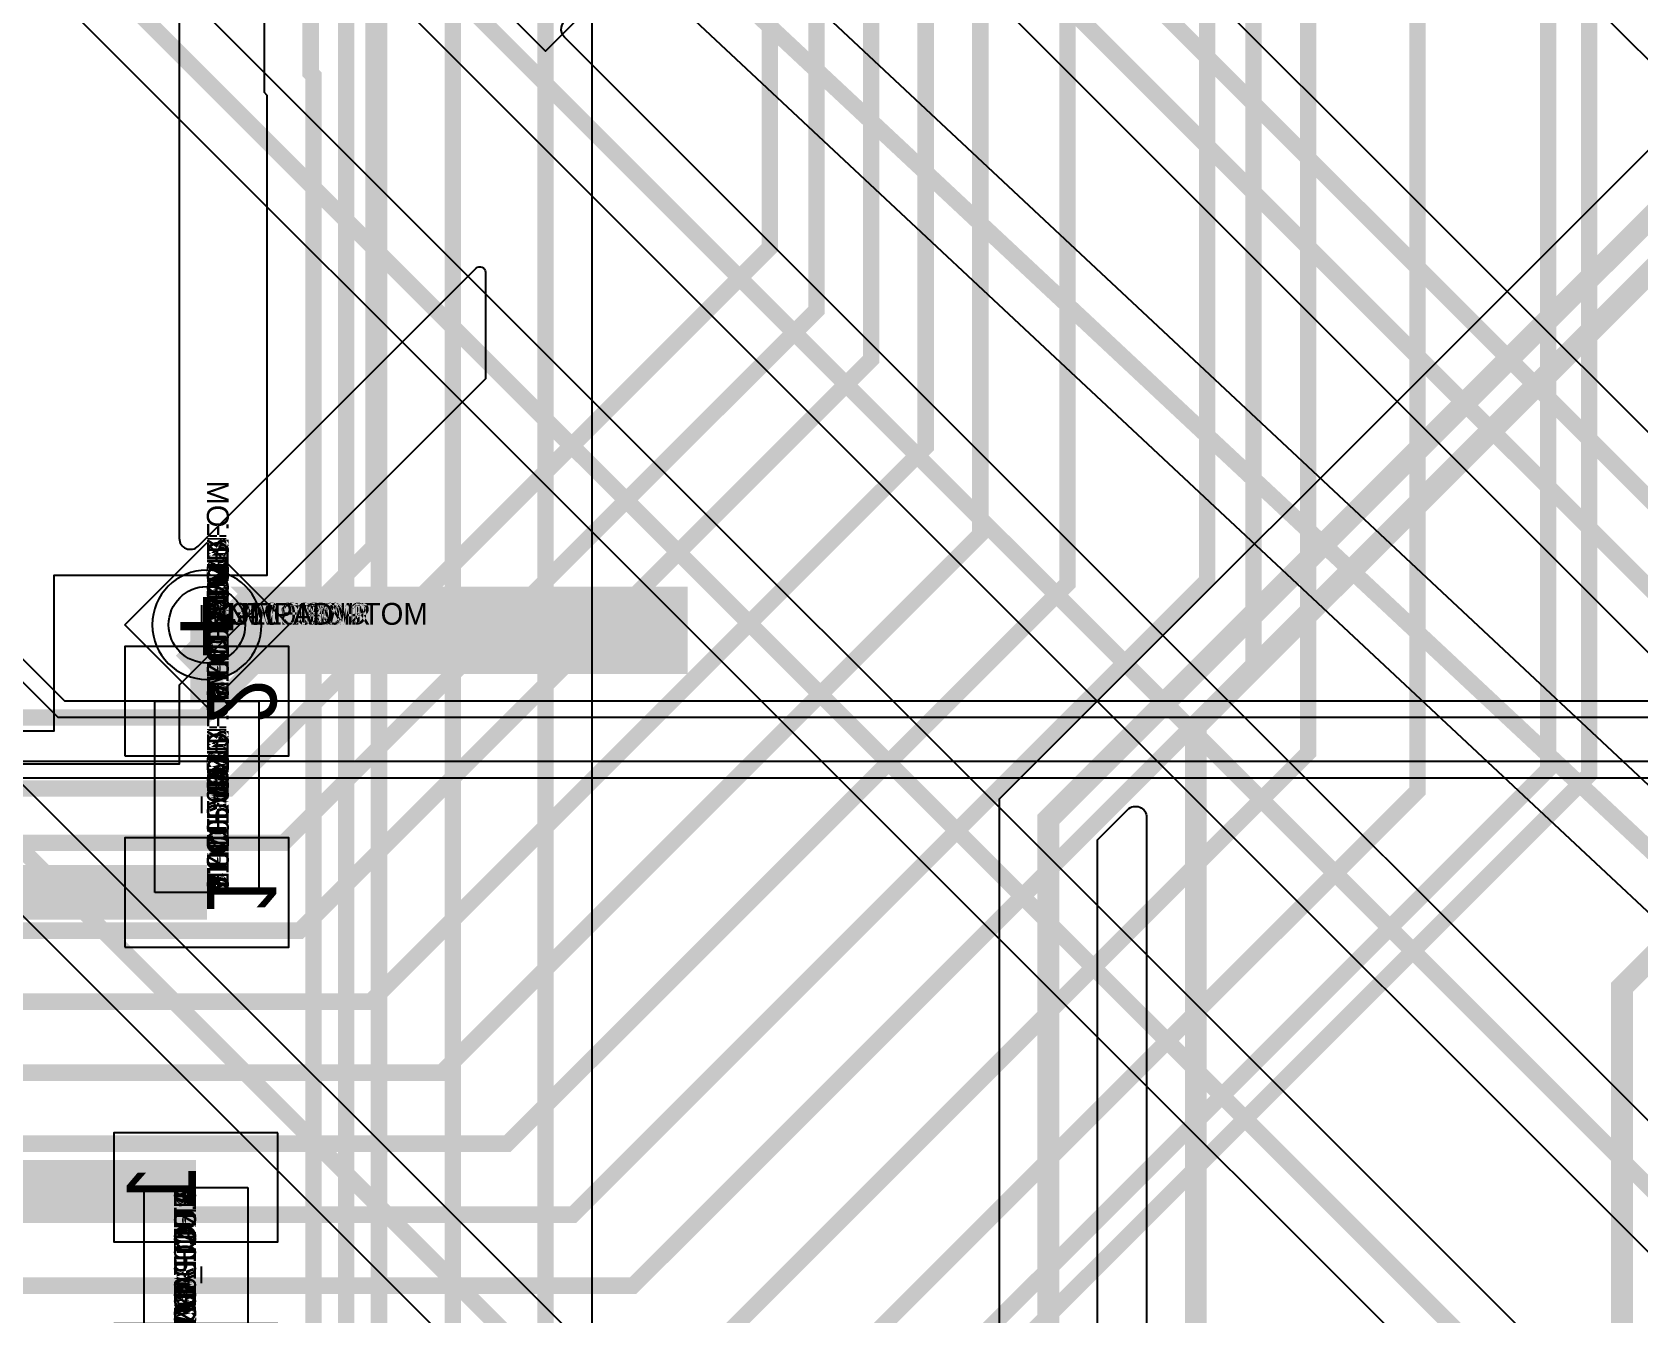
# Model space of a CAD drawing. Extents: x 0 to 323, y 0 to 320.
# Drawn here: x 69.5 to 84.2, y 19.74 to 31.47 of the extents above; entities that cross this region are included whole.
import ezdxf
from ezdxf.enums import TextEntityAlignment as Align

# ---------------------------------------------------------------- set-up
doc = ezdxf.new("R2010")
doc.units = 0
doc.header["$MEASUREMENT"] = 0
doc.layers.get('0').update_dxf_attribs({"linetype": 'CONTINUOUS'})
for name, color, linetype in [('CDN_FIGURES', 7, 'CONTINUOUS'), ('ETCH_BOTTOM', 7, 'CONTINUOUS'), ('ETCH_GND', 3, 'CONTINUOUS'), ('ETCH_INT1', 4, 'CONTINUOUS'), ('ETCH_INT2', 5, 'CONTINUOUS'), ('ETCH_PWR', 6, 'CONTINUOUS'), ('ETCH_TOP', 2, 'CONTINUOUS'), ('MANUFACTURING_NCLEGEND-1-6', 8, 'CONTINUOUS'), ('PACKAGE_GEOMETRY_ASSEMBLY_TOP', 11, 'CONTINUOUS'), ('PACKAGE_GEOMETRY_PIN_NUMBER', 9, 'CONTINUOUS')]:
    doc.layers.add(name, color=color, linetype=linetype)

# ---------------------------------------------------------------- blocks, each defined once
blk = doc.blocks.new('FIGURE_DIAMOND')
at = {"layer": 'CDN_FIGURES'}
blk.add_lwpolyline([(-0.5, 0), (0, 0.5), (0.5, 0), (0, -0.5)], close=True, dxfattribs=at)
blk = doc.blocks.new('PAD_INFO')
for tag in ['SHAPE_TYPE', 'PAD_HEIGHT', 'PAD_LAYER', 'PAD_TYPE', 'PAD_WIDTH']:
    blk.add_attdef(tag, (0, 0), '', height=0.2)
at = {"flags": 2}
blk.add_attdef('CDN_TYPE', (0, 0), '', height=0.2, dxfattribs=at)
blk = doc.blocks.new('DRILL_INFO')
at = {"flags": 2}
blk.add_attdef('CDN_TYPE', (0, 0), '', height=0.2, dxfattribs=at)
for tag in ['FSHAPE', 'FCHAR', 'DRILL_HEIGHT', 'DIAMETER', 'PLATED', 'DRILL_WIDTH']:
    blk.add_attdef(tag, (0, 0), '', height=0.2)
blk = doc.blocks.new('VIA0700X0300')
at = {"layer": 'ETCH_BOTTOM'}
blk.add_circle((0, 0), 0.35, dxfattribs=at)
at = {"layer": 'ETCH_GND'}
blk.add_circle((0, 0), 0.35, dxfattribs=at)
at = {"layer": 'ETCH_INT1'}
blk.add_circle((0, 0), 0.35, dxfattribs=at)
at = {"layer": 'ETCH_INT2'}
blk.add_circle((0, 0), 0.35, dxfattribs=at)
at = {"layer": 'ETCH_PWR'}
blk.add_circle((0, 0), 0.35, dxfattribs=at)
at = {"layer": 'ETCH_TOP'}
blk.add_circle((0, 0), 0.35, dxfattribs=at)
ref = blk.add_blockref('PAD_INFO', (0, 0))
ref.add_attrib('PAD_LAYER', 'ETCH_TOP', (0, 0), dxfattribs={"height": 0.2})
ref.add_attrib('SHAPE_TYPE', 'NULL', (0, 0), dxfattribs={"height": 0.2})
ref.add_attrib('PAD_TYPE', 'ANTIPAD', (0, 0), dxfattribs={"height": 0.2})
ref.add_attrib('PAD_WIDTH', '0.000000', (0, 0), dxfattribs={"height": 0.2})
ref.add_attrib('PAD_HEIGHT', '0.000000', (0, 0), dxfattribs={"height": 0.2})
ref = blk.add_blockref('PAD_INFO', (0, 0))
ref.add_attrib('PAD_LAYER', 'ETCH_GND', (0, 0), dxfattribs={"height": 0.2})
ref.add_attrib('SHAPE_TYPE', 'NULL', (0, 0), dxfattribs={"height": 0.2})
ref.add_attrib('PAD_TYPE', 'ANTIPAD', (0, 0), dxfattribs={"height": 0.2})
ref.add_attrib('PAD_WIDTH', '0.000000', (0, 0), dxfattribs={"height": 0.2})
ref.add_attrib('PAD_HEIGHT', '0.000000', (0, 0), dxfattribs={"height": 0.2})
ref = blk.add_blockref('PAD_INFO', (0, 0))
ref.add_attrib('PAD_LAYER', 'ETCH_INT1', (0, 0), dxfattribs={"height": 0.2})
ref.add_attrib('SHAPE_TYPE', 'NULL', (0, 0), dxfattribs={"height": 0.2})
ref.add_attrib('PAD_TYPE', 'ANTIPAD', (0, 0), dxfattribs={"height": 0.2})
ref.add_attrib('PAD_WIDTH', '0.000000', (0, 0), dxfattribs={"height": 0.2})
ref.add_attrib('PAD_HEIGHT', '0.000000', (0, 0), dxfattribs={"height": 0.2})
ref = blk.add_blockref('PAD_INFO', (0, 0))
ref.add_attrib('PAD_LAYER', 'ETCH_INT2', (0, 0), dxfattribs={"height": 0.2})
ref.add_attrib('SHAPE_TYPE', 'NULL', (0, 0), dxfattribs={"height": 0.2})
ref.add_attrib('PAD_TYPE', 'ANTIPAD', (0, 0), dxfattribs={"height": 0.2})
ref.add_attrib('PAD_WIDTH', '0.000000', (0, 0), dxfattribs={"height": 0.2})
ref.add_attrib('PAD_HEIGHT', '0.000000', (0, 0), dxfattribs={"height": 0.2})
ref = blk.add_blockref('PAD_INFO', (0, 0))
ref.add_attrib('PAD_LAYER', 'ETCH_PWR', (0, 0), dxfattribs={"height": 0.2})
ref.add_attrib('SHAPE_TYPE', 'NULL', (0, 0), dxfattribs={"height": 0.2})
ref.add_attrib('PAD_TYPE', 'ANTIPAD', (0, 0), dxfattribs={"height": 0.2})
ref.add_attrib('PAD_WIDTH', '0.000000', (0, 0), dxfattribs={"height": 0.2})
ref.add_attrib('PAD_HEIGHT', '0.000000', (0, 0), dxfattribs={"height": 0.2})
ref = blk.add_blockref('PAD_INFO', (0, 0))
ref.add_attrib('PAD_LAYER', 'ETCH_BOTTOM', (0, 0), dxfattribs={"height": 0.2})
ref.add_attrib('SHAPE_TYPE', 'NULL', (0, 0), dxfattribs={"height": 0.2})
ref.add_attrib('PAD_TYPE', 'ANTIPAD', (0, 0), dxfattribs={"height": 0.2})
ref.add_attrib('PAD_WIDTH', '0.000000', (0, 0), dxfattribs={"height": 0.2})
ref.add_attrib('PAD_HEIGHT', '0.000000', (0, 0), dxfattribs={"height": 0.2})
ref = blk.add_blockref('PAD_INFO', (0, 0))
ref.add_attrib('PAD_LAYER', 'ETCH_TOP', (0, 0), dxfattribs={"height": 0.2})
ref.add_attrib('SHAPE_TYPE', 'NULL', (0, 0), dxfattribs={"height": 0.2})
ref.add_attrib('PAD_TYPE', 'THERMAL', (0, 0), dxfattribs={"height": 0.2})
ref.add_attrib('PAD_WIDTH', '0.000000', (0, 0), dxfattribs={"height": 0.2})
ref.add_attrib('PAD_HEIGHT', '0.000000', (0, 0), dxfattribs={"height": 0.2})
ref = blk.add_blockref('PAD_INFO', (0, 0))
ref.add_attrib('PAD_LAYER', 'ETCH_GND', (0, 0), dxfattribs={"height": 0.2})
ref.add_attrib('SHAPE_TYPE', 'NULL', (0, 0), dxfattribs={"height": 0.2})
ref.add_attrib('PAD_TYPE', 'THERMAL', (0, 0), dxfattribs={"height": 0.2})
ref.add_attrib('PAD_WIDTH', '0.000000', (0, 0), dxfattribs={"height": 0.2})
ref.add_attrib('PAD_HEIGHT', '0.000000', (0, 0), dxfattribs={"height": 0.2})
ref = blk.add_blockref('PAD_INFO', (0, 0))
ref.add_attrib('PAD_LAYER', 'ETCH_INT1', (0, 0), dxfattribs={"height": 0.2})
ref.add_attrib('SHAPE_TYPE', 'NULL', (0, 0), dxfattribs={"height": 0.2})
ref.add_attrib('PAD_TYPE', 'THERMAL', (0, 0), dxfattribs={"height": 0.2})
ref.add_attrib('PAD_WIDTH', '0.000000', (0, 0), dxfattribs={"height": 0.2})
ref.add_attrib('PAD_HEIGHT', '0.000000', (0, 0), dxfattribs={"height": 0.2})
ref = blk.add_blockref('PAD_INFO', (0, 0))
ref.add_attrib('PAD_LAYER', 'ETCH_INT2', (0, 0), dxfattribs={"height": 0.2})
ref.add_attrib('SHAPE_TYPE', 'NULL', (0, 0), dxfattribs={"height": 0.2})
ref.add_attrib('PAD_TYPE', 'THERMAL', (0, 0), dxfattribs={"height": 0.2})
ref.add_attrib('PAD_WIDTH', '0.000000', (0, 0), dxfattribs={"height": 0.2})
ref.add_attrib('PAD_HEIGHT', '0.000000', (0, 0), dxfattribs={"height": 0.2})
ref = blk.add_blockref('PAD_INFO', (0, 0))
ref.add_attrib('PAD_LAYER', 'ETCH_PWR', (0, 0), dxfattribs={"height": 0.2})
ref.add_attrib('SHAPE_TYPE', 'NULL', (0, 0), dxfattribs={"height": 0.2})
ref.add_attrib('PAD_TYPE', 'THERMAL', (0, 0), dxfattribs={"height": 0.2})
ref.add_attrib('PAD_WIDTH', '0.000000', (0, 0), dxfattribs={"height": 0.2})
ref.add_attrib('PAD_HEIGHT', '0.000000', (0, 0), dxfattribs={"height": 0.2})
ref = blk.add_blockref('PAD_INFO', (0, 0))
ref.add_attrib('PAD_LAYER', 'ETCH_BOTTOM', (0, 0), dxfattribs={"height": 0.2})
ref.add_attrib('SHAPE_TYPE', 'NULL', (0, 0), dxfattribs={"height": 0.2})
ref.add_attrib('PAD_TYPE', 'THERMAL', (0, 0), dxfattribs={"height": 0.2})
ref.add_attrib('PAD_WIDTH', '0.000000', (0, 0), dxfattribs={"height": 0.2})
ref.add_attrib('PAD_HEIGHT', '0.000000', (0, 0), dxfattribs={"height": 0.2})
ref = blk.add_blockref('PAD_INFO', (0, 0))
ref.add_attrib('PAD_LAYER', 'ETCH_TOP', (0, 0), dxfattribs={"height": 0.2})
ref.add_attrib('SHAPE_TYPE', 'CIRCLE', (0, 0), dxfattribs={"height": 0.2})
ref.add_attrib('PAD_TYPE', 'REGULAR', (0, 0), dxfattribs={"height": 0.2})
ref.add_attrib('PAD_WIDTH', '0.700000', (0, 0), dxfattribs={"height": 0.2})
ref.add_attrib('PAD_HEIGHT', '0.700000', (0, 0), dxfattribs={"height": 0.2})
ref = blk.add_blockref('PAD_INFO', (0, 0))
ref.add_attrib('PAD_LAYER', 'ETCH_GND', (0, 0), dxfattribs={"height": 0.2})
ref.add_attrib('SHAPE_TYPE', 'CIRCLE', (0, 0), dxfattribs={"height": 0.2})
ref.add_attrib('PAD_TYPE', 'REGULAR', (0, 0), dxfattribs={"height": 0.2})
ref.add_attrib('PAD_WIDTH', '0.700000', (0, 0), dxfattribs={"height": 0.2})
ref.add_attrib('PAD_HEIGHT', '0.700000', (0, 0), dxfattribs={"height": 0.2})
ref = blk.add_blockref('PAD_INFO', (0, 0))
ref.add_attrib('PAD_LAYER', 'ETCH_INT1', (0, 0), dxfattribs={"height": 0.2})
ref.add_attrib('SHAPE_TYPE', 'CIRCLE', (0, 0), dxfattribs={"height": 0.2})
ref.add_attrib('PAD_TYPE', 'REGULAR', (0, 0), dxfattribs={"height": 0.2})
ref.add_attrib('PAD_WIDTH', '0.700000', (0, 0), dxfattribs={"height": 0.2})
ref.add_attrib('PAD_HEIGHT', '0.700000', (0, 0), dxfattribs={"height": 0.2})
ref = blk.add_blockref('PAD_INFO', (0, 0))
ref.add_attrib('PAD_LAYER', 'ETCH_INT2', (0, 0), dxfattribs={"height": 0.2})
ref.add_attrib('SHAPE_TYPE', 'CIRCLE', (0, 0), dxfattribs={"height": 0.2})
ref.add_attrib('PAD_TYPE', 'REGULAR', (0, 0), dxfattribs={"height": 0.2})
ref.add_attrib('PAD_WIDTH', '0.700000', (0, 0), dxfattribs={"height": 0.2})
ref.add_attrib('PAD_HEIGHT', '0.700000', (0, 0), dxfattribs={"height": 0.2})
ref = blk.add_blockref('PAD_INFO', (0, 0))
ref.add_attrib('PAD_LAYER', 'ETCH_PWR', (0, 0), dxfattribs={"height": 0.2})
ref.add_attrib('SHAPE_TYPE', 'CIRCLE', (0, 0), dxfattribs={"height": 0.2})
ref.add_attrib('PAD_TYPE', 'REGULAR', (0, 0), dxfattribs={"height": 0.2})
ref.add_attrib('PAD_WIDTH', '0.700000', (0, 0), dxfattribs={"height": 0.2})
ref.add_attrib('PAD_HEIGHT', '0.700000', (0, 0), dxfattribs={"height": 0.2})
ref = blk.add_blockref('PAD_INFO', (0, 0))
ref.add_attrib('PAD_LAYER', 'ETCH_BOTTOM', (0, 0), dxfattribs={"height": 0.2})
ref.add_attrib('SHAPE_TYPE', 'CIRCLE', (0, 0), dxfattribs={"height": 0.2})
ref.add_attrib('PAD_TYPE', 'REGULAR', (0, 0), dxfattribs={"height": 0.2})
ref.add_attrib('PAD_WIDTH', '0.700000', (0, 0), dxfattribs={"height": 0.2})
ref.add_attrib('PAD_HEIGHT', '0.700000', (0, 0), dxfattribs={"height": 0.2})
ref = blk.add_blockref('DRILL_INFO', (0, 0))
ref.add_attrib('DIAMETER', '0.300000', (0, 0), dxfattribs={"height": 0.2})
ref.add_attrib('PLATED', 'PLATED', (0, 0), dxfattribs={"height": 0.2})
ref.add_attrib('FSHAPE', 'DIAMOND', (0, 0), dxfattribs={"height": 0.2})
ref.add_attrib('FCHAR', '+', (0, 0), dxfattribs={"height": 0.2})
ref.add_attrib('DRILL_WIDTH', '1.500000', (0, 0), dxfattribs={"height": 0.2})
ref.add_attrib('DRILL_HEIGHT', '1.500000', (0, 0), dxfattribs={"height": 0.2})
for tag in ['CDN_TYPE', 'PIN']:
    blk.add_attdef(tag, (0, 0), '', height=0.2)
at = {"flags": 2}
for tag in ['PSTKNAME', 'BBV']:
    blk.add_attdef(tag, (0, 0), '', height=0.2, dxfattribs=at)
blk = doc.blocks.new('RC1000X1500TS')
at = {"layer": 'ETCH_TOP'}
blk.add_lwpolyline([(-0.5, -0.75), (-0.5, 0.75), (0.5, 0.75), (0.5, -0.75)], close=True, dxfattribs=at)
ref = blk.add_blockref('PAD_INFO', (0, 0))
ref.add_attrib('PAD_LAYER', 'ETCH_TOP', (0, 0), dxfattribs={"height": 0.2})
ref.add_attrib('SHAPE_TYPE', 'NULL', (0, 0), dxfattribs={"height": 0.2})
ref.add_attrib('PAD_TYPE', 'ANTIPAD', (0, 0), dxfattribs={"height": 0.2})
ref.add_attrib('PAD_WIDTH', '0.000000', (0, 0), dxfattribs={"height": 0.2})
ref.add_attrib('PAD_HEIGHT', '0.000000', (0, 0), dxfattribs={"height": 0.2})
ref = blk.add_blockref('PAD_INFO', (0, 0))
ref.add_attrib('PAD_LAYER', 'ETCH_GND', (0, 0), dxfattribs={"height": 0.2})
ref.add_attrib('SHAPE_TYPE', 'NULL', (0, 0), dxfattribs={"height": 0.2})
ref.add_attrib('PAD_TYPE', 'ANTIPAD', (0, 0), dxfattribs={"height": 0.2})
ref.add_attrib('PAD_WIDTH', '0.000000', (0, 0), dxfattribs={"height": 0.2})
ref.add_attrib('PAD_HEIGHT', '0.000000', (0, 0), dxfattribs={"height": 0.2})
ref = blk.add_blockref('PAD_INFO', (0, 0))
ref.add_attrib('PAD_LAYER', 'ETCH_INT1', (0, 0), dxfattribs={"height": 0.2})
ref.add_attrib('SHAPE_TYPE', 'NULL', (0, 0), dxfattribs={"height": 0.2})
ref.add_attrib('PAD_TYPE', 'ANTIPAD', (0, 0), dxfattribs={"height": 0.2})
ref.add_attrib('PAD_WIDTH', '0.000000', (0, 0), dxfattribs={"height": 0.2})
ref.add_attrib('PAD_HEIGHT', '0.000000', (0, 0), dxfattribs={"height": 0.2})
ref = blk.add_blockref('PAD_INFO', (0, 0))
ref.add_attrib('PAD_LAYER', 'ETCH_INT2', (0, 0), dxfattribs={"height": 0.2})
ref.add_attrib('SHAPE_TYPE', 'NULL', (0, 0), dxfattribs={"height": 0.2})
ref.add_attrib('PAD_TYPE', 'ANTIPAD', (0, 0), dxfattribs={"height": 0.2})
ref.add_attrib('PAD_WIDTH', '0.000000', (0, 0), dxfattribs={"height": 0.2})
ref.add_attrib('PAD_HEIGHT', '0.000000', (0, 0), dxfattribs={"height": 0.2})
ref = blk.add_blockref('PAD_INFO', (0, 0))
ref.add_attrib('PAD_LAYER', 'ETCH_PWR', (0, 0), dxfattribs={"height": 0.2})
ref.add_attrib('SHAPE_TYPE', 'NULL', (0, 0), dxfattribs={"height": 0.2})
ref.add_attrib('PAD_TYPE', 'ANTIPAD', (0, 0), dxfattribs={"height": 0.2})
ref.add_attrib('PAD_WIDTH', '0.000000', (0, 0), dxfattribs={"height": 0.2})
ref.add_attrib('PAD_HEIGHT', '0.000000', (0, 0), dxfattribs={"height": 0.2})
ref = blk.add_blockref('PAD_INFO', (0, 0))
ref.add_attrib('PAD_LAYER', 'ETCH_BOTTOM', (0, 0), dxfattribs={"height": 0.2})
ref.add_attrib('SHAPE_TYPE', 'NULL', (0, 0), dxfattribs={"height": 0.2})
ref.add_attrib('PAD_TYPE', 'ANTIPAD', (0, 0), dxfattribs={"height": 0.2})
ref.add_attrib('PAD_WIDTH', '0.000000', (0, 0), dxfattribs={"height": 0.2})
ref.add_attrib('PAD_HEIGHT', '0.000000', (0, 0), dxfattribs={"height": 0.2})
ref = blk.add_blockref('PAD_INFO', (0, 0))
ref.add_attrib('PAD_LAYER', 'ETCH_TOP', (0, 0), dxfattribs={"height": 0.2})
ref.add_attrib('SHAPE_TYPE', 'NULL', (0, 0), dxfattribs={"height": 0.2})
ref.add_attrib('PAD_TYPE', 'THERMAL', (0, 0), dxfattribs={"height": 0.2})
ref.add_attrib('PAD_WIDTH', '0.000000', (0, 0), dxfattribs={"height": 0.2})
ref.add_attrib('PAD_HEIGHT', '0.000000', (0, 0), dxfattribs={"height": 0.2})
ref = blk.add_blockref('PAD_INFO', (0, 0))
ref.add_attrib('PAD_LAYER', 'ETCH_GND', (0, 0), dxfattribs={"height": 0.2})
ref.add_attrib('SHAPE_TYPE', 'NULL', (0, 0), dxfattribs={"height": 0.2})
ref.add_attrib('PAD_TYPE', 'THERMAL', (0, 0), dxfattribs={"height": 0.2})
ref.add_attrib('PAD_WIDTH', '0.000000', (0, 0), dxfattribs={"height": 0.2})
ref.add_attrib('PAD_HEIGHT', '0.000000', (0, 0), dxfattribs={"height": 0.2})
ref = blk.add_blockref('PAD_INFO', (0, 0))
ref.add_attrib('PAD_LAYER', 'ETCH_INT1', (0, 0), dxfattribs={"height": 0.2})
ref.add_attrib('SHAPE_TYPE', 'NULL', (0, 0), dxfattribs={"height": 0.2})
ref.add_attrib('PAD_TYPE', 'THERMAL', (0, 0), dxfattribs={"height": 0.2})
ref.add_attrib('PAD_WIDTH', '0.000000', (0, 0), dxfattribs={"height": 0.2})
ref.add_attrib('PAD_HEIGHT', '0.000000', (0, 0), dxfattribs={"height": 0.2})
ref = blk.add_blockref('PAD_INFO', (0, 0))
ref.add_attrib('PAD_LAYER', 'ETCH_INT2', (0, 0), dxfattribs={"height": 0.2})
ref.add_attrib('SHAPE_TYPE', 'NULL', (0, 0), dxfattribs={"height": 0.2})
ref.add_attrib('PAD_TYPE', 'THERMAL', (0, 0), dxfattribs={"height": 0.2})
ref.add_attrib('PAD_WIDTH', '0.000000', (0, 0), dxfattribs={"height": 0.2})
ref.add_attrib('PAD_HEIGHT', '0.000000', (0, 0), dxfattribs={"height": 0.2})
ref = blk.add_blockref('PAD_INFO', (0, 0))
ref.add_attrib('PAD_LAYER', 'ETCH_PWR', (0, 0), dxfattribs={"height": 0.2})
ref.add_attrib('SHAPE_TYPE', 'NULL', (0, 0), dxfattribs={"height": 0.2})
ref.add_attrib('PAD_TYPE', 'THERMAL', (0, 0), dxfattribs={"height": 0.2})
ref.add_attrib('PAD_WIDTH', '0.000000', (0, 0), dxfattribs={"height": 0.2})
ref.add_attrib('PAD_HEIGHT', '0.000000', (0, 0), dxfattribs={"height": 0.2})
ref = blk.add_blockref('PAD_INFO', (0, 0))
ref.add_attrib('PAD_LAYER', 'ETCH_BOTTOM', (0, 0), dxfattribs={"height": 0.2})
ref.add_attrib('SHAPE_TYPE', 'NULL', (0, 0), dxfattribs={"height": 0.2})
ref.add_attrib('PAD_TYPE', 'THERMAL', (0, 0), dxfattribs={"height": 0.2})
ref.add_attrib('PAD_WIDTH', '0.000000', (0, 0), dxfattribs={"height": 0.2})
ref.add_attrib('PAD_HEIGHT', '0.000000', (0, 0), dxfattribs={"height": 0.2})
ref = blk.add_blockref('PAD_INFO', (0, 0))
ref.add_attrib('PAD_LAYER', 'ETCH_GND', (0, 0), dxfattribs={"height": 0.2})
ref.add_attrib('SHAPE_TYPE', 'NULL', (0, 0), dxfattribs={"height": 0.2})
ref.add_attrib('PAD_TYPE', 'REGULAR', (0, 0), dxfattribs={"height": 0.2})
ref.add_attrib('PAD_WIDTH', '0.000000', (0, 0), dxfattribs={"height": 0.2})
ref.add_attrib('PAD_HEIGHT', '0.000000', (0, 0), dxfattribs={"height": 0.2})
ref = blk.add_blockref('PAD_INFO', (0, 0))
ref.add_attrib('PAD_LAYER', 'ETCH_INT1', (0, 0), dxfattribs={"height": 0.2})
ref.add_attrib('SHAPE_TYPE', 'NULL', (0, 0), dxfattribs={"height": 0.2})
ref.add_attrib('PAD_TYPE', 'REGULAR', (0, 0), dxfattribs={"height": 0.2})
ref.add_attrib('PAD_WIDTH', '0.000000', (0, 0), dxfattribs={"height": 0.2})
ref.add_attrib('PAD_HEIGHT', '0.000000', (0, 0), dxfattribs={"height": 0.2})
ref = blk.add_blockref('PAD_INFO', (0, 0))
ref.add_attrib('PAD_LAYER', 'ETCH_INT2', (0, 0), dxfattribs={"height": 0.2})
ref.add_attrib('SHAPE_TYPE', 'NULL', (0, 0), dxfattribs={"height": 0.2})
ref.add_attrib('PAD_TYPE', 'REGULAR', (0, 0), dxfattribs={"height": 0.2})
ref.add_attrib('PAD_WIDTH', '0.000000', (0, 0), dxfattribs={"height": 0.2})
ref.add_attrib('PAD_HEIGHT', '0.000000', (0, 0), dxfattribs={"height": 0.2})
ref = blk.add_blockref('PAD_INFO', (0, 0))
ref.add_attrib('PAD_LAYER', 'ETCH_PWR', (0, 0), dxfattribs={"height": 0.2})
ref.add_attrib('SHAPE_TYPE', 'NULL', (0, 0), dxfattribs={"height": 0.2})
ref.add_attrib('PAD_TYPE', 'REGULAR', (0, 0), dxfattribs={"height": 0.2})
ref.add_attrib('PAD_WIDTH', '0.000000', (0, 0), dxfattribs={"height": 0.2})
ref.add_attrib('PAD_HEIGHT', '0.000000', (0, 0), dxfattribs={"height": 0.2})
ref = blk.add_blockref('PAD_INFO', (0, 0))
ref.add_attrib('PAD_LAYER', 'ETCH_BOTTOM', (0, 0), dxfattribs={"height": 0.2})
ref.add_attrib('SHAPE_TYPE', 'NULL', (0, 0), dxfattribs={"height": 0.2})
ref.add_attrib('PAD_TYPE', 'REGULAR', (0, 0), dxfattribs={"height": 0.2})
ref.add_attrib('PAD_WIDTH', '0.000000', (0, 0), dxfattribs={"height": 0.2})
ref.add_attrib('PAD_HEIGHT', '0.000000', (0, 0), dxfattribs={"height": 0.2})
ref = blk.add_blockref('DRILL_INFO', (0, 0))
ref.add_attrib('DIAMETER', '0.000000', (0, 0), dxfattribs={"height": 0.2})
ref.add_attrib('PLATED', 'PLATED', (0, 0), dxfattribs={"height": 0.2})
ref.add_attrib('FSHAPE', 'NULL', (0, 0), dxfattribs={"height": 0.2})
ref.add_attrib('DRILL_WIDTH', '0.000000', (0, 0), dxfattribs={"height": 0.2})
ref.add_attrib('DRILL_HEIGHT', '0.000000', (0, 0), dxfattribs={"height": 0.2})
ref = blk.add_blockref('PAD_INFO', (0, 0))
ref.add_attrib('PAD_LAYER', 'ETCH_TOP', (0, 0), dxfattribs={"height": 0.2})
ref.add_attrib('SHAPE_TYPE', 'RECTANGLE', (0, 0), dxfattribs={"height": 0.2})
ref.add_attrib('PAD_TYPE', 'REGULAR', (0, 0), dxfattribs={"height": 0.2})
ref.add_attrib('PAD_WIDTH', '1.000000', (0, 0), dxfattribs={"height": 0.2})
ref.add_attrib('PAD_HEIGHT', '1.500000', (0, 0), dxfattribs={"height": 0.2})
for tag in ['CDN_TYPE', 'PIN']:
    blk.add_attdef(tag, (0, 0), '', height=0.2)
at = {"flags": 2}
for tag in ['PSTKNAME', 'BBV']:
    blk.add_attdef(tag, (0, 0), '', height=0.2, dxfattribs=at)
blk = doc.blocks.new('F56')
at = {"layer": 'PACKAGE_GEOMETRY_ASSEMBLY_TOP'}
blk.add_lwpolyline([(0, -0.475), (1.75, -0.475), (1.75, 0.475), (0, 0.475)], close=True, dxfattribs=at)
at = {"layer": 'ETCH_TOP'}
ref = blk.add_blockref('RC1000X1500TS', (0, 0), dxfattribs=at)
ref.add_attrib('CDN_TYPE', 'PIN', (0, 0), dxfattribs={"height": 0.2})
ref.add_attrib('PIN', '1', (0, 0), dxfattribs={"height": 0.2})
ref = blk.add_blockref('RC1000X1500TS', (1.75, 0), dxfattribs=at)
ref.add_attrib('CDN_TYPE', 'PIN', (0, 0), dxfattribs={"height": 0.2})
ref.add_attrib('PIN', '2', (0, 0), dxfattribs={"height": 0.2})
at = {"flags": 2}
for tag in ['SYMBOL_TYPE', 'CDN_TYPE', 'REFDES']:
    blk.add_attdef(tag, (0, 0), '', height=0.2, dxfattribs=at)

msp = doc.modelspace()

# ---------------------------------------------------------------- linework, layer by layer
at = {"layer": 'ETCH_BOTTOM'}
for points, format in [([(74.65, 40.45, 0.15, 0.15, 0), (72.625, 38.425, 0.15, 0.15, 0), (72.625, 34.112, 0.15, 0.15, 0), (72.375, 33.862, 0.15, 0.15, 0), (72.375, 18.337, 0.15, 0.15, 0), (65.162, 11.125, 0.15, 0.15, 0), (53.478, 11.125, 0.15, 0.15, 0), (50.678, 8.325, 0.15, 0.15, 0), (36.225, 8.325, 0.15, 0.15, 0), (33.85, 10.7, 0.15, 0.15, 0)], "xyseb"), ([(67.75, 4.58, 0.2, 0.2, 0), (77.77, 14.6, 0.2, 0.2, 0), (78.449, 14.6, 0.2, 0.2, 0), (78.8, 14.951, 0.2, 0.2, 0), (78.8, 24.268, 0.2, 0.2, 0), (88.432, 33.9, 0.2, 0.2, 0), (97.07, 33.9, 0.2, 0.2, 0), (101.82, 38.65, 0.2, 0.2, 0), (102.4, 38.65, 0.2, 0.2, 0)], "xyseb"), ([(102.9, 37.4, 0.2, 0.2, 0), (95.9, 30.4, 0.2, 0.2, 0), (85.427, 30.4, 0.2, 0.2, 0), (80.15, 25.123, 0.2, 0.2, 0), (80.15, 10.151, 0.2, 0.2, 0), (79.799, 9.8, 0.2, 0.2, 0), (78.97, 9.8, 0.2, 0.2, 0), (73.75, 4.58, 0.2, 0.2, 0)], "xyseb"), ([(29.65, 9.45, 0.15, 0.15, 0), (31.075, 8.025, 0.15, 0.15, 0), (50.802, 8.025, 0.15, 0.15, 0), (52.527, 9.75, 0.15, 0.15, 0), (64.212, 9.75, 0.15, 0.15, 0), (72.675, 18.213, 0.15, 0.15, 0), (72.675, 33.737, 0.15, 0.15, 0), (72.925, 33.987, 0.15, 0.15, 0), (72.925, 35.225, 0.15, 0.15, 0), (73.2, 35.5, 0.15, 0.15, 0)], "xyseb"), ([(71.625, 33.926), (71.625, 30.924), (71.65, 30.899), (71.65, 26.5), (69.7, 26.5), (69.7, 25.075), (65.8, 25.075), (65.8, 24.35), (65.273, 24.35, -0.501036), (65.176, 24.48, 0.063173), (65.2, 24.629), (65.2, 24.649), (65.65, 25.099), (65.65, 26.714), (65.138, 27.226), (65.138, 35.193)], "xyb"), ([(72.05, 34.35, 0.15, 0.15, 0), (72.05, 31.1, 0.15, 0.15, 0), (72.075, 31.075, 0.15, 0.15, 0), (72.075, 18.462, 0.15, 0.15, 0), (65.038, 11.425, 0.15, 0.15, 0), (53.353, 11.425, 0.15, 0.15, 0), (50.553, 8.625, 0.15, 0.15, 0), (37.825, 8.625, 0.15, 0.15, 0), (31.75, 14.7, 0.15, 0.15, 0), (31.75, 22.6, 0.15, 0.15, 0)], "xyseb"), ([(88.246, 34.35), (78.35, 24.454), (78.35, 15.9, -0.434609), (78.242, 15.799, 0.483309), (77.608, 15.104), (77.612, 15.078), (69.157, 6.624, -0.785726), (68.989, 6.726, 2.209733), (67.2, 5.942, -0.636779), (67.2, 5.758, 0.232087), (66.482, 4.866), (66.482, 4.866, -0.590771), (66.311, 4.817), (65.138, 5.99), (65.138, 8.725), (65.939, 8.725), (74.625, 17.411), (74.625, 31.626)], "xyb"), ([(27.05, 9.3, 0.15, 0.15, 0), (28.625, 7.725, 0.15, 0.15, 0), (51.076, 7.725, 0.15, 0.15, 0), (52.801, 9.45, 0.15, 0.15, 0), (64.336, 9.45, 0.15, 0.15, 0), (73.35, 18.464, 0.15, 0.15, 0), (73.35, 33.05, 0.15, 0.15, 0)], "xyseb"), ([(74.2, 32.05, 0.15, 0.15, 0), (74.2, 17.587, 0.15, 0.15, 0), (65.763, 9.15, 0.15, 0.15, 0), (52.926, 9.15, 0.15, 0.15, 0), (51.201, 7.425, 0.15, 0.15, 0), (26.425, 7.425, 0.15, 0.15, 0), (24.5, 9.35, 0.15, 0.15, 0), (24.45, 9.35, 0.15, 0.15, 0)], "xyseb"), ([(71.1, 25.35, 0.3, 0.3, 0), (71.1, 26.05, 0.3, 0.3, 0)], "xyseb"), ([(68.931, 5.125), (77.956, 14.15), (78.635, 14.15), (79.25, 14.765), (79.25, 24.081), (79.527, 24.358, -0.668179), (79.7, 24.287), (79.7, 10.338), (79.612, 10.25), (78.784, 10.25), (75.157, 6.624, -0.785726), (74.989, 6.726, 0.22124), (74.849, 7.814, -0.590873), (74.935, 7.97), (75.371, 7.97), (78.401, 11), (78.421, 11, 2.301111), (77.8, 11.621), (77.8, 11.601), (75.019, 8.82), (73.046, 8.82), (72.05, 7.824), (72.05, 7.678), (69.189, 4.817, -0.590771)], "xyb"), ([(71.1, 23.6, 0.5, 0.5, 0), (67.8, 23.6, 0.5, 0.5, 0)], "xyseb"), ([(71, 20.9, 0.5, 0.5, 0), (67.85, 20.9, 0.5, 0.5, 0), (67.8, 20.85, 0.5, 0.5, 0)], "xyseb")]:
    msp.add_lwpolyline(points, format=format, dxfattribs=at)
at = {"layer": 'ETCH_GND'}
msp.add_lwpolyline([(24.794, 32.456), (18.45, 38.8), (18.45, 39.1), (16.1, 39.1), (15.787, 39.413, -0.668179), (15.823, 39.5), (18.8, 39.5), (26.017, 32.283), (70.847, 32.283), (70.847, 26.842, 0.668179), (71.02, 26.77), (73.563, 29.313, -0.668179), (73.65, 29.277), (73.65, 28.3), (70.847, 25.497), (70.847, 24.773), (69.403, 24.773), (69.403, 31.777), (25.187, 31.777), (24.71, 32.254), (24.722, 32.283, 0.668179), (24.794, 32.456)], format="xyb", close=True, dxfattribs=at)
msp.add_lwpolyline([(75.5, 26, 0.8, 0.8, 0), (71.15, 26, 0.8, 0.8, 0), (71.1, 26.05, 0.8, 0.8, 0)], format="xyseb", dxfattribs=at)
at = {"layer": 'ETCH_INT1'}
msp.add_lwpolyline([(45.85, 20.25), (52.55, 20.25), (53.9, 21.6), (53.9, 24.35), (55.15, 25.6), (58.4, 25.6), (58.7, 25.9), (58.7, 29.05), (61.25, 29.05), (61.45, 28.85), (61.45, 28.35), (62.1, 27.7), (62.175, 27.775), (66.225, 27.775), (69.35, 24.65), (97.114, 24.65, -0.739728)], format="xyb", dxfattribs=at)
for points in [[(154.3, 25.35), (69.8, 25.35), (67.1, 28.05)], [(154.45, 25.2), (69.738, 25.2), (67.038, 27.9), (66.704, 27.9), (66.704, 27.508), (69.412, 24.8), (155.238, 24.8)]]:
    msp.add_lwpolyline(points, dxfattribs=at)
msp.add_lwpolyline([(71.1, 26.55, 1), (71.1, 25.55, 1)], format="xyb", close=True, dxfattribs=at)
at = {"layer": 'ETCH_INT2'}
for points, format in [([(65.15, 70.95, 0.15, 0.15, 0), (65.15, 69.813, 0.15, 0.15, 0), (65.125, 69.788, 0.15, 0.15, 0), (65.125, 69.038, 0.15, 0.15, 0), (62.075, 65.988, 0.15, 0.15, 0), (62.075, 64.588, 0.15, 0.15, 0), (62.275, 64.388, 0.15, 0.15, 0), (62.275, 59.849, 0.15, 0.15, 0), (69.878, 52.246, 0.15, 0.15, 0), (69.878, 47.648, 0.15, 0.15, 0), (76.85, 40.676, 0.15, 0.15, 0), (76.85, 34.65, 0.15, 0.15, 0), (93.05, 18.45, 0.15, 0.15, 0), (94.7, 16.8, 0.15, 0.15, 0)], "xyseb"), ([(63.15, 70.5, 0.15, 0.15, 0), (62.287, 70.5, 0.15, 0.15, 0), (60.103, 68.316, 0.15, 0.15, 0), (60.103, 55.31, 0.15, 0.15, 0), (60.425, 54.988, 0.15, 0.15, 0), (60.425, 53.112, 0.15, 0.15, 0), (60.275, 52.962, 0.15, 0.15, 0), (60.275, 41.852, 0.15, 0.15, 0), (92.691, 9.436, 0.15, 0.15, 0), (93.028, 9.099, 0.15, 0.15, 0), (93.838, 9.099, 0.15, 0.15, 0), (98.787, 4.15, 0.15, 0.15, 0), (107.45, 4.15, 0.15, 0.15, 0)], "xyseb"), ([(22.869, 69.731, 0.15, 0.15, 0), (23.032, 69.731, 0.15, 0.15, 0), (40.536, 53.202, 0.15, 0.15, 0), (42.813, 50.925, 0.15, 0.15, 0), (53.188, 50.925, 0.15, 0.15, 0), (53.363, 50.75, 0.15, 0.15, 0), (56.363, 50.75, 0.15, 0.15, 0), (58.75, 48.363, 0.15, 0.15, 0), (58.75, 34.237, 0.15, 0.15, 0), (64.675, 28.312, 0.15, 0.15, 0), (65.368, 27.618, 0.15, 0.15, 0), (65.782, 27.618, 0.15, 0.15, 0), (78.2, 15.2, 0.15, 0.15, 0)], "xyseb"), ([(106.35, 5.05, 0.15, 0.15, 0), (99.602, 5.05, 0.15, 0.15, 0), (98.081, 6.571, 0.15, 0.15, 0), (97.047, 7.605, 0.15, 0.15, 0), (89.075, 15.577, 0.15, 0.15, 0), (89.075, 16.125, 0.15, 0.15, 0), (60.725, 44.475, 0.15, 0.15, 0), (60.725, 55.113, 0.15, 0.15, 0), (60.525, 55.313, 0.15, 0.15, 0), (60.525, 65.175, 0.15, 0.15, 0), (62.2, 66.85, 0.15, 0.15, 0), (62.2, 69.6, 0.15, 0.15, 0)], "xyseb"), ([(98.571, 12.414, 0.15, 0.15, 0), (98.531, 12.454, 0.15, 0.15, 0), (98.232, 12.454, 0.15, 0.15, 0), (69.578, 41.109, 0.15, 0.15, 0), (69.578, 52.122, 0.15, 0.15, 0), (61.75, 59.95, 0.15, 0.15, 0), (61.75, 62.124, 0.15, 0.15, 0), (61.7, 62.174, 0.15, 0.15, 0), (61.7, 64.15, 0.15, 0.15, 0)], "xyseb"), ([(98.521, 10.911, 0.15, 0.15, 0), (97.589, 10.911, 0.15, 0.15, 0), (87.497, 21.003, 0.15, 0.15, 0), (74.062, 33.575, 0.15, 0.15, 0), (73.862, 33.575, 0.15, 0.15, 0), (61.45, 45.987, 0.15, 0.15, 0), (61.45, 62, 0.15, 0.15, 0), (61.1, 62.35, 0.15, 0.15, 0)], "xyseb"), ([(64.786, 32.947), (64.786, 28.802), (65.545, 28.043), (65.958, 28.043), (78.314, 15.687), (78.327, 15.684, -1.740504), (77.716, 15.073), (77.713, 15.086), (65.606, 27.193), (65.192, 27.193), (64.959, 27.427, 0.668179), (64.786, 27.355), (64.786, 26.03), (63.856, 26.03), (63.856, 28.53), (60.136, 32.25)], "xyb"), ([(89.379, 16.422), (74.373, 31.429, -0.526334), (74.403, 31.593, 0.353689), (74.689, 32.153, -0.733098), (74.858, 32.248), (87.201, 20.698)], "xyb")]:
    msp.add_lwpolyline(points, format=format, dxfattribs=at)
for points in [[(91.519, 17.777, -0.526334), (91.355, 17.746), (87.793, 21.309), (74.23, 34), (74.038, 34), (73.206, 34.832, -0.622285), (73.265, 35.004, 2.030775), (72.704, 35.565, -0.622285), (72.532, 35.506), (65.668, 42.37, -0.437934), (65.674, 42.519, 1.08428), (64.969, 43.224, -0.437934), (64.82, 43.218), (61.875, 46.163), (61.875, 58.979, -0.668179), (62.048, 59.051), (69.153, 51.946), (69.153, 40.933), (91.867, 18.219, -0.562554), (91.826, 18.05, 0.214832), (91.519, 17.777)], [(98.963, 4.575), (94.014, 9.524), (93.865, 9.524, -0.438145), (93.764, 9.634, 0.72823), (92.885, 9.998, -0.437934), (92.736, 9.992), (60.7, 42.028), (60.7, 42.3, -0.438145), (60.81, 42.401, 0.496633), (61.341, 42.996, -0.740183), (61.512, 43.087), (88.65, 15.949), (88.65, 15.401), (99.302, 4.748, -0.668179), (99.231, 4.575)], [(85.128, 27.168, -0.526334), (84.964, 27.138), (77.275, 34.826), (77.275, 40.342, -0.668179), (77.448, 40.414), (78.36, 39.502, -0.438125), (78.354, 39.353, 1.08428), (79.059, 38.648, -0.438125), (79.208, 38.654), (80.375, 37.487), (80.375, 35.137), (85.482, 30.03, -0.438125), (85.476, 29.881, 0.72823), (85.84, 29.002, -0.438145), (85.95, 28.901), (85.95, 27.506, -0.554215), (85.804, 27.415, 0.424576), (85.128, 27.168)]]:
    msp.add_lwpolyline(points, format="xyb", close=True, dxfattribs=at)
msp.add_lwpolyline([(92.852, 8.674), (59.85, 41.676)], dxfattribs=at)
at = {"layer": 'ETCH_PWR'}
msp.add_lwpolyline([(71.6, 26.05, 1), (70.6, 26.05, 1)], format="xyb", close=True, dxfattribs=at)
at = {"layer": 'ETCH_TOP'}
for points in [[(84.928, 40.454, 0.15, 0.15, 0), (85.959, 40.454, 0.15, 0.15, 0), (86.625, 39.788, 0.15, 0.15, 0), (86.625, 38.275, 0.15, 0.15, 0), (83.75, 35.4, 0.15, 0.15, 0), (83.75, 24.676, 0.15, 0.15, 0), (76.024, 16.95, 0.15, 0.15, 0), (66.507, 16.95, 0.15, 0.15, 0), (66.375, 17.082, 0.15, 0.15, 0), (66.375, 17.825, 0.15, 0.15, 0), (66.6, 18.05, 0.15, 0.15, 0), (67.8, 18.05, 0.15, 0.15, 0)], [(81.678, 37.704, 0.15, 0.15, 0), (81.7, 37.726, 0.15, 0.15, 0), (81.7, 38.857, 0.15, 0.15, 0), (82.44, 39.597, 0.15, 0.15, 0), (82.916, 39.597, 0.15, 0.15, 0), (83.375, 39.138, 0.15, 0.15, 0), (83.375, 24.725, 0.15, 0.15, 0), (76.05, 17.4, 0.15, 0.15, 0), (67.8, 17.4, 0.15, 0.15, 0)], [(80.678, 37.704, 0.15, 0.15, 0), (80.678, 25.678, 0.15, 0.15, 0), (75, 20, 0.15, 0.15, 0), (67.8, 20, 0.15, 0.15, 0)], [(80.178, 37.704, 0.15, 0.15, 0), (80.178, 36.785, 0.15, 0.15, 0), (80.253, 36.71, 0.15, 0.15, 0), (80.253, 26.453, 0.15, 0.15, 0), (74.45, 20.65, 0.15, 0.15, 0), (67.8, 20.65, 0.15, 0.15, 0)], [(79.178, 37.704, 0.15, 0.15, 0), (79.2, 37.682, 0.15, 0.15, 0), (79.2, 36.837, 0.15, 0.15, 0), (78.975, 36.612, 0.15, 0.15, 0), (78.975, 26.425, 0.15, 0.15, 0), (73.85, 21.3, 0.15, 0.15, 0), (67.8, 21.3, 0.15, 0.15, 0)], [(78.178, 37.704, 0.15, 0.15, 0), (78.178, 26.878, 0.15, 0.15, 0), (73.25, 21.95, 0.15, 0.15, 0), (67.8, 21.95, 0.15, 0.15, 0)], [(77.678, 37.704, 0.15, 0.15, 0), (77.678, 27.678, 0.15, 0.15, 0), (72.6, 22.6, 0.15, 0.15, 0), (67.8, 22.6, 0.15, 0.15, 0)], [(77.178, 37.704, 0.15, 0.15, 0), (77.178, 28.478, 0.15, 0.15, 0), (71.95, 23.25, 0.15, 0.15, 0), (67.8, 23.25, 0.15, 0.15, 0)], [(76.678, 37.704, 0.15, 0.15, 0), (76.678, 28.928, 0.15, 0.15, 0), (71.805, 24.055, 0.15, 0.15, 0), (67.955, 24.055, 0.15, 0.15, 0), (67.8, 23.9, 0.15, 0.15, 0)], [(67.8, 24.55, 0.15, 0.15, 0), (71.3, 24.55, 0.15, 0.15, 0), (76.253, 29.503, 0.15, 0.15, 0), (76.253, 36.716, 0.15, 0.15, 0), (76.178, 36.791, 0.15, 0.15, 0), (76.178, 37.704, 0.15, 0.15, 0)], [(67.8, 18.7, 0.15, 0.15, 0), (70.35, 18.7, 0.15, 0.15, 0), (70.65, 19, 0.15, 0.15, 0), (76.65, 19, 0.15, 0.15, 0), (82.178, 24.528, 0.15, 0.15, 0), (82.178, 37.704, 0.15, 0.15, 0)], [(81.178, 37.704, 0.15, 0.15, 0), (81.178, 24.878, 0.15, 0.15, 0), (75.65, 19.35, 0.15, 0.15, 0), (67.8, 19.35, 0.15, 0.15, 0)], [(67.8, 25.2, 0.15, 0.15, 0), (71.063, 25.2, 0.15, 0.15, 0), (72.625, 26.762, 0.15, 0.15, 0), (72.625, 37.623, 0.15, 0.15, 0), (72.692, 37.69, 0.15, 0.15, 0), (72.678, 37.704, 0.15, 0.15, 0)], [(82.3, 14.55, 0.2, 0.2, 0), (83.6, 14.55, 0.2, 0.2, 0), (84.05, 15, 0.2, 0.2, 0), (84.05, 22.732, 0.2, 0.2, 0), (87.019, 25.7, 0.2, 0.2, 0), (87.023, 25.695, 0.2, 0.2, 0)]]:
    msp.add_lwpolyline(points, format="xyseb", dxfattribs=at)

# ---------------------------------------------------------------- block references
at = {"xscale": -1}
for p, rotation in [((71.1, 23.6), 270), ((71, 20.9), 90)]:
    msp.add_blockref('F56', p, dxfattribs=dict(at, rotation=rotation))
at = {"layer": 'ETCH_TOP'}
msp.add_blockref('VIA0700X0300', (71.1, 26.05), dxfattribs=at)
at = {"layer": 'MANUFACTURING_NCLEGEND-1-6', "xscale": 1.5, "yscale": 1.5}
for p in [(74.2, 32.05), (71.1, 26.05)]:
    msp.add_blockref('FIGURE_DIAMOND', p, dxfattribs=at)

# ---------------------------------------------------------------- texts
at = {"layer": 'MANUFACTURING_NCLEGEND-1-6'}
msp.add_text('+', height=0.75, dxfattribs=at).set_placement((71.1, 26.05), align=Align.MIDDLE_CENTER)
at = {"layer": 'PACKAGE_GEOMETRY_PIN_NUMBER', "text_generation_flag": 2, "width": 0.88}
for s, rotation, p in [('2', 270, (71.1, 25.35)), ('1', 270, (71.1, 23.6)), ('1', 90, (71, 20.9))]:
    msp.add_text(s, height=0.635, rotation=rotation, dxfattribs=at).set_placement(p, align=Align.CENTER)

doc.saveas('drawing.dxf')
